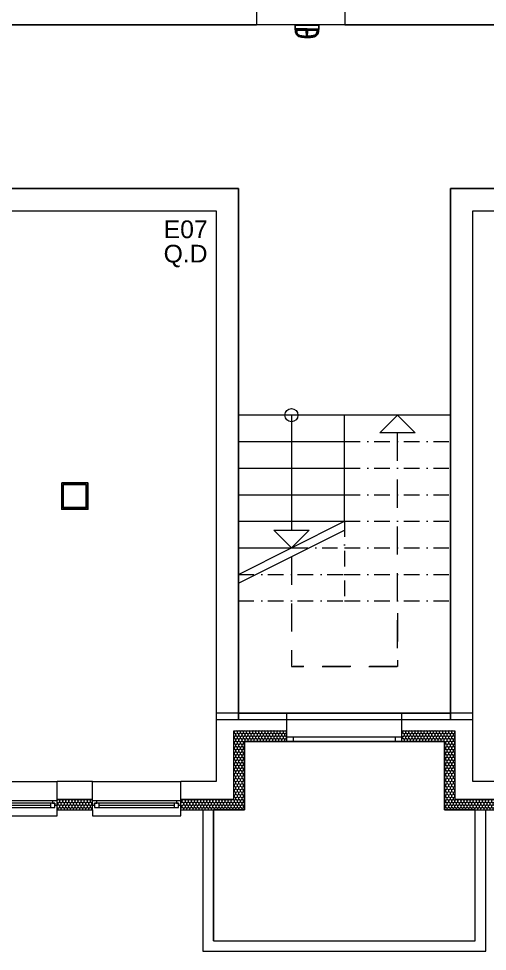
# Model space of a CAD drawing. Header units: feet. Extents: x 2566339 to 2624673, y -122443 to -81443.
# Drawn here: x 2587415 to 2592716, y -110479 to -99938 of the extents above; entities that cross this region are included whole.
import ezdxf

# ---------------------------------------------------------------- set-up
doc = ezdxf.new("R2010")
doc.units = ezdxf.units.FT
doc.header["$MEASUREMENT"] = 0
doc.linetypes.add('Dot & Dashed', pattern=[335.138881, 176.388884, -88.194442, 0, -70.555556])
doc.linetypes.add('Long Dashed', pattern=[529.166651, 317.499995, -211.666656])
for name, color, linetype in [('00E-Ndriqimi elektrike', 5, 'Continuous'), ('Exterior walls', 7, 'Continuous'), ('Shell - Roof', 7, 'Continuous')]:
    doc.layers.add(name, color=color, linetype=linetype)
for name, color, linetype, lineweight, true_color in [('ARCHICAD Doors_Pen_No__82', 7, 'Continuous', 5, 0xaaaaaa), ('ARCHICAD Windows_Pen_No__82', 7, 'Continuous', 5, 0xaaaaaa), ('Dimensioning - General_Pen_No__82', 7, 'Continuous', 5, 0xaaaaaa), ('Exterior walls_Pen_No__82', 7, 'Continuous', 5, 0xaaaaaa), ('Shell - Roof_Pen_No__82', 7, 'Continuous', 5, 0xaaaaaa), ('Text blocks_Pen_No__82', 7, 'Continuous', 5, 0xaaaaaa)]:
    doc.layers.add(name, color=color, linetype=linetype, lineweight=lineweight, true_color=true_color)
doc.layers.add('Shell - Roof_Pen_No__1', color=7, linetype='Continuous', lineweight=5)
doc.layers.add('Structural - Bearing_Pen_No__1', color=7, linetype='Continuous', lineweight=5)
doc.styles.add('GENERATED_STYLE_1', font='arial.ttf')
pattern_1 = [(90, (2247653.822, -76424.967), (-34.641016, 0), [20, -40]), (90, (2247636.502, -76394.967), (-34.641016, 0), [20, -40]), (150, (2247653.822, -76404.967), (17.320508, 30), [20, -40]), (150, (2247619.18, -76404.967), (17.320508, 30), [20, -40]), (210, (2247653.822, -76424.967), (-17.320508, 30), [20, -40]), (210, (2247619.18, -76424.967), (-17.320508, 30), [20, -40])]

# ---------------------------------------------------------------- blocks, each defined once
blk = doc.blocks.new('Window 22')
at = {"layer": 'ARCHICAD Windows_Pen_No__82', "color": 253, "linetype": 'Continuous', "lineweight": 5, "true_color": 0xaaaaaa}
for p, q in [((-650, 270), (650, 270)), ((-650, 70), (-650, 270)), ((650, 70), (650, 270)), ((-650, 0), (-650, 70)), ((-650, 0), (-575, 0)), ((-650, -50), (-650, 0)), ((-650, -50), (-650, 0)), ((-575, 0), (-575, -50)), ((-575, 0), (575, 0)), ((575, -50), (575, 0)), ((575, 0), (650, 0)), ((650, 0), (650, 70)), ((650, -50), (650, 0)), ((650, -50), (650, 0)), ((-650, -50), (650, -50)), ((-575, -50), (-650, -50)), ((575, -50), (-575, -50)), ((650, -50), (575, -50))]:
    blk.add_line(p, q, dxfattribs=at)
blk = doc.blocks.new('Wall_1', base_point=(2589970, -108109))
at = {"layer": 'Exterior walls_Pen_No__82', "linetype": 'Continuous', "lineweight": 5, "true_color": 0xaaaaaa}
h = blk.add_hatch(dxfattribs=at)
h.set_pattern_fill('STYROFOAM_SM_INSULATION', color=253, style=0, pattern_type=2)
h.set_pattern_definition(pattern_1)
h.paths.add_polyline_path([(2590448, -107989), (2589850, -107989), (2589970, -108109), (2590448, -108109)])
h = blk.add_hatch(dxfattribs=at)
h.set_pattern_fill('STYROFOAM_SM_INSULATION', color=253, style=0, pattern_type=2)
h.set_pattern_definition(pattern_1)
h.paths.add_polyline_path([(2592350, -107989), (2591748, -107989), (2591748, -108109), (2592230, -108109)])
at = {"layer": 'Exterior walls_Pen_No__82', "color": 253, "linetype": 'Continuous', "lineweight": 5, "true_color": 0xaaaaaa}
for p, q in [((2590448, -107989), (2590448, -107789)), ((2591748, -107989), (2591748, -107789)), ((2589850, -107989), (2590448, -107989)), ((2590448, -108059), (2590448, -107989)), ((2591748, -107989), (2592350, -107989)), ((2591748, -108059), (2591748, -107989)), ((2590448, -108109), (2590448, -108059)), ((2591748, -108109), (2591748, -108059))]:
    blk.add_line(p, q, dxfattribs=at)
at = {"layer": 'Exterior walls_Pen_No__82', "color": 253, "linetype": 'Continuous', "lineweight": 5, "true_color": 0xaaaaaa, "flags": 128}
for points in [[(2590448, -107789), (2589650, -107789)], [(2592550, -107789), (2591748, -107789)], [(2589970, -108109), (2590448, -108109)], [(2591748, -108109), (2592230, -108109)]]:
    blk.add_lwpolyline(points, dxfattribs=at)
at = {"layer": 'ARCHICAD Windows_Pen_No__82', "color": 253, "linetype": 'Continuous', "lineweight": 5, "true_color": 0xaaaaaa, "xscale": -1, "zscale": 1000}
blk.add_blockref('Window 22', (2591098, -108059), dxfattribs=at)
blk = doc.blocks.new('Window 22_5')
at = {"layer": 'ARCHICAD Windows_Pen_No__82', "color": 253, "linetype": 'Continuous', "lineweight": 5, "true_color": 0xaaaaaa}
for p, q in [((-500, 50), (-500, 120)), ((-500, 120), (500, 120)), ((500, 120), (500, 50)), ((-500, 50), (-500, 0)), ((-500, 0), (-475, 0)), ((-500, 0), (-500, -50)), ((-500, 0), (-500, -50)), ((-475, 25), (-425, 25)), ((-475, -25), (-475, 25)), ((-475, 0), (-475, -25)), ((-425, 25), (425, 25)), ((-425, 25), (-425, -25)), ((-425, 25), (425, 25)), ((-425, 0), (425, 0)), ((425, -25), (425, 25)), ((425, 25), (475, 25)), ((475, 25), (475, -25)), ((475, -25), (475, 0)), ((475, 0), (500, 0)), ((500, 50), (500, 0)), ((500, 0), (500, -50)), ((500, 0), (500, -50)), ((-450, -50), (-500, -50)), ((-500, -50), (-500, -70)), ((-500, -70), (-500, -270)), ((-475, -25), (-450, -25)), ((-425, -25), (-475, -25)), ((-450, -25), (-450, -50)), ((450, -50), (-450, -50)), ((425, -25), (-425, -25)), ((475, -25), (425, -25)), ((450, -50), (450, -25)), ((450, -25), (475, -25)), ((500, -50), (450, -50)), ((500, -50), (500, -70)), ((500, -70), (500, -270)), ((-500, -270), (500, -270))]:
    blk.add_line(p, q, dxfattribs=at)
blk = doc.blocks.new('Wall_14', base_point=(2586130, -108879))
at = {"layer": 'Exterior walls_Pen_No__82', "linetype": 'Continuous', "lineweight": 5, "true_color": 0xaaaaaa}
h = blk.add_hatch(dxfattribs=at)
h.set_pattern_fill('STYROFOAM_SM_INSULATION', color=253, style=0, pattern_type=2)
h.set_pattern_definition(pattern_1)
h.paths.add_polyline_path([(2586250, -108759), (2586130, -108879), (2586850, -108879), (2586850, -108829), (2586850, -108779), (2586850, -108759)])
h = blk.add_hatch(dxfattribs=at)
h.set_pattern_fill('STYROFOAM_SM_INSULATION', color=253, style=0, pattern_type=2)
h.set_pattern_definition(pattern_1)
h.paths.add_polyline_path([(2587850, -108779), (2587850, -108829), (2587850, -108879), (2588250, -108879), (2588250, -108829), (2588250, -108779), (2588250, -108759), (2587850, -108759)])
h = blk.add_hatch(dxfattribs=at)
h.set_pattern_fill('STYROFOAM_SM_INSULATION', color=253, style=0, pattern_type=2)
h.set_pattern_definition(pattern_1)
h.paths.add_polyline_path([(2589250, -108829), (2589250, -108879), (2589970, -108879), (2589850, -108759), (2589250, -108759), (2589250, -108779)])
at = {"layer": 'Exterior walls_Pen_No__82', "color": 253, "linetype": 'Continuous', "lineweight": 5, "true_color": 0xaaaaaa}
for p, q in [((2586850, -108759), (2586850, -108559)), ((2587850, -108759), (2587850, -108559)), ((2588250, -108759), (2588250, -108559)), ((2589250, -108759), (2589250, -108559)), ((2586250, -108759), (2586850, -108759)), ((2586850, -108779), (2586850, -108759)), ((2586850, -108829), (2586850, -108779)), ((2587850, -108759), (2588250, -108759)), ((2587850, -108779), (2587850, -108759)), ((2587850, -108829), (2587850, -108779)), ((2588250, -108779), (2588250, -108759)), ((2588250, -108829), (2588250, -108779)), ((2589250, -108759), (2589850, -108759)), ((2589250, -108779), (2589250, -108759)), ((2589250, -108829), (2589250, -108779)), ((2586850, -108879), (2586850, -108829)), ((2587850, -108879), (2587850, -108829)), ((2588250, -108879), (2588250, -108829)), ((2589250, -108879), (2589250, -108829))]:
    blk.add_line(p, q, dxfattribs=at)
at = {"layer": 'Exterior walls_Pen_No__82', "color": 253, "linetype": 'Continuous', "lineweight": 5, "true_color": 0xaaaaaa, "flags": 128}
for points in [[(2586850, -108559), (2586450, -108559)], [(2588250, -108559), (2587850, -108559)], [(2589650, -108559), (2589250, -108559)], [(2586130, -108879), (2586850, -108879)], [(2587850, -108879), (2588250, -108879)], [(2589250, -108879), (2589970, -108879)]]:
    blk.add_lwpolyline(points, dxfattribs=at)
at = {"layer": 'ARCHICAD Windows_Pen_No__82', "color": 253, "linetype": 'Continuous', "lineweight": 5, "true_color": 0xaaaaaa, "xscale": -1, "zscale": 1000, "rotation": 180}
for p in [(2587350, -108829), (2588750, -108829)]:
    blk.add_blockref('Window 22_5', p, dxfattribs=at)
blk = doc.blocks.new('Wall_15', base_point=(2589970, -108879))
at = {"layer": 'Exterior walls_Pen_No__82', "linetype": 'Continuous', "lineweight": 5, "true_color": 0xaaaaaa}
h = blk.add_hatch(dxfattribs=at)
h.set_pattern_fill('STYROFOAM_SM_INSULATION', color=253, style=0, pattern_type=2)
h.set_pattern_definition(pattern_1)
h.paths.add_polyline_path([(2589970, -108879), (2589970, -108109), (2589850, -107989), (2589850, -108759)])
at = {"layer": 'Exterior walls_Pen_No__82', "color": 253, "linetype": 'Continuous', "lineweight": 5, "true_color": 0xaaaaaa}
blk.add_line((2589850, -108759), (2589850, -107989), dxfattribs=at)
at = {"layer": 'Exterior walls_Pen_No__82', "color": 253, "linetype": 'Continuous', "lineweight": 5, "true_color": 0xaaaaaa, "flags": 128}
for points in [[(2589650, -107789), (2589650, -108559)], [(2589970, -108879), (2589970, -108109)]]:
    blk.add_lwpolyline(points, dxfattribs=at)
blk = doc.blocks.new('Wall_16', base_point=(2592230, -108109))
at = {"layer": 'Exterior walls_Pen_No__82', "linetype": 'Continuous', "lineweight": 5, "true_color": 0xaaaaaa}
h = blk.add_hatch(dxfattribs=at)
h.set_pattern_fill('STYROFOAM_SM_INSULATION', color=253, style=0, pattern_type=2)
h.set_pattern_definition(pattern_1)
h.paths.add_polyline_path([(2592230, -108109), (2592230, -108879), (2592350, -108759), (2592350, -107989)])
at = {"layer": 'Exterior walls_Pen_No__82', "color": 253, "linetype": 'Continuous', "lineweight": 5, "true_color": 0xaaaaaa}
blk.add_line((2592350, -107989), (2592350, -108759), dxfattribs=at)
at = {"layer": 'Exterior walls_Pen_No__82', "color": 253, "linetype": 'Continuous', "lineweight": 5, "true_color": 0xaaaaaa, "flags": 128}
for points in [[(2592550, -108559), (2592550, -107789)], [(2592230, -108109), (2592230, -108879)]]:
    blk.add_lwpolyline(points, dxfattribs=at)
blk = doc.blocks.new('Wall_17', base_point=(2592230, -108879))
at = {"layer": 'Exterior walls_Pen_No__82', "linetype": 'Continuous', "lineweight": 5, "true_color": 0xaaaaaa}
h = blk.add_hatch(dxfattribs=at)
h.set_pattern_fill('STYROFOAM_SM_INSULATION', color=253, style=0, pattern_type=2)
h.set_pattern_definition(pattern_1)
h.paths.add_polyline_path([(2592350, -108759), (2592230, -108879), (2593000, -108879), (2593000, -108829), (2593000, -108779), (2593000, -108759)])
h = blk.add_hatch(dxfattribs=at)
h.set_pattern_fill('STYROFOAM_SM_INSULATION', color=253, style=0, pattern_type=2)
h.set_pattern_definition(pattern_1)
h.paths.add_polyline_path([(2594000, -108779), (2594000, -108829), (2594000, -108879), (2594300, -108879), (2594300, -108829), (2594300, -108779), (2594300, -108759), (2594000, -108759)])
h = blk.add_hatch(dxfattribs=at)
h.set_pattern_fill('STYROFOAM_SM_INSULATION', color=253, style=0, pattern_type=2)
h.set_pattern_definition(pattern_1)
h.paths.add_polyline_path([(2595300, -108829), (2595300, -108879), (2596070, -108879), (2595950, -108759), (2595300, -108759), (2595300, -108779)])
at = {"layer": 'Exterior walls_Pen_No__82', "color": 253, "linetype": 'Continuous', "lineweight": 5, "true_color": 0xaaaaaa}
for p, q in [((2593000, -108759), (2593000, -108559)), ((2594000, -108759), (2594000, -108559)), ((2594300, -108759), (2594300, -108559)), ((2595300, -108759), (2595300, -108559)), ((2592350, -108759), (2593000, -108759)), ((2593000, -108779), (2593000, -108759)), ((2593000, -108829), (2593000, -108779)), ((2594000, -108759), (2594300, -108759)), ((2594000, -108779), (2594000, -108759)), ((2594000, -108829), (2594000, -108779)), ((2594300, -108779), (2594300, -108759)), ((2594300, -108829), (2594300, -108779)), ((2595300, -108759), (2595950, -108759)), ((2595300, -108779), (2595300, -108759)), ((2595300, -108829), (2595300, -108779)), ((2593000, -108879), (2593000, -108829)), ((2594000, -108879), (2594000, -108829)), ((2594300, -108879), (2594300, -108829)), ((2595300, -108879), (2595300, -108829))]:
    blk.add_line(p, q, dxfattribs=at)
at = {"layer": 'Exterior walls_Pen_No__82', "color": 253, "linetype": 'Continuous', "lineweight": 5, "true_color": 0xaaaaaa, "flags": 128}
for points in [[(2593000, -108559), (2592550, -108559)], [(2594300, -108559), (2594000, -108559)], [(2595750, -108559), (2595300, -108559)], [(2592230, -108879), (2593000, -108879)], [(2594000, -108879), (2594300, -108879)], [(2595300, -108879), (2596070, -108879)]]:
    blk.add_lwpolyline(points, dxfattribs=at)
at = {"layer": 'ARCHICAD Windows_Pen_No__82', "color": 253, "linetype": 'Continuous', "lineweight": 5, "true_color": 0xaaaaaa, "xscale": -1, "zscale": 1000, "rotation": 180}
for p in [(2593500, -108829), (2594800, -108829)]:
    blk.add_blockref('Window 22_5', p, dxfattribs=at)
blk = doc.blocks.new('Wall_20', base_point=(2592550, -107859))
at = {"layer": 'Exterior walls_Pen_No__82', "color": 253, "linetype": 'Continuous', "lineweight": 5, "true_color": 0xaaaaaa, "flags": 128}
for points in [[(2592300, -101859), (2592300, -107859)], [(2592550, -107859), (2592550, -102109)], [(2592300, -107859), (2592550, -107859)]]:
    blk.add_lwpolyline(points, dxfattribs=at)
blk = doc.blocks.new('Storefront with Transom 22_3')
at = {"layer": 'ARCHICAD Doors_Pen_No__82', "color": 253, "linetype": 'Continuous', "lineweight": 5, "true_color": 0xaaaaaa}
for p, q in [((460, 0), (460, 920)), ((-500, 0), (-500, 170)), ((500, 0), (500, 170)), ((-500, -80), (-500, 0)), ((-500, 0), (-460, 0)), ((-500, -80), (-500, 0)), ((-500, -80), (-500, 0)), ((-460, 0), (-460, -80)), ((460, -80), (460, 0)), ((460, 0), (500, 0)), ((500, 0), (500, -80)), ((500, -80), (500, 0)), ((500, -80), (500, 0)), ((-460, -80), (-500, -80)), ((500, -80), (460, -80))]:
    blk.add_line(p, q, dxfattribs=at)
blk.add_arc((460, 0), 920, 90, 180, dxfattribs=at)
blk = doc.blocks.new('Wall_21', base_point=(2592550, -102109))
at = {"layer": 'Exterior walls_Pen_No__82', "color": 253, "linetype": 'Continuous', "lineweight": 5, "true_color": 0xaaaaaa}
for p, q in [((2596900, -101859), (2596900, -101939)), ((2597900, -101859), (2597900, -101939)), ((2596900, -101939), (2596900, -102109)), ((2597900, -101939), (2597900, -102109))]:
    blk.add_line(p, q, dxfattribs=at)
at = {"layer": 'Exterior walls_Pen_No__82', "color": 253, "linetype": 'Continuous', "lineweight": 5, "true_color": 0xaaaaaa, "flags": 128}
for points in [[(2596900, -101859), (2592300, -101859)], [(2598000, -101859), (2597900, -101859)], [(2602050, -101859), (2598250, -101859)], [(2592550, -102109), (2595750, -102109)], [(2596000, -102109), (2596900, -102109)], [(2597900, -102109), (2600250, -102109)], [(2600400, -102109), (2602050, -102109)]]:
    blk.add_lwpolyline(points, dxfattribs=at)
at = {"layer": 'ARCHICAD Doors_Pen_No__82', "color": 253, "linetype": 'Continuous', "lineweight": 5, "true_color": 0xaaaaaa, "xscale": -1, "zscale": 1000, "rotation": 180}
blk.add_blockref('Storefront with Transom 22_3', (2597400, -101939), dxfattribs=at)
blk = doc.blocks.new('Wall_27', base_point=(2589650, -107859))
at = {"layer": 'Exterior walls_Pen_No__82', "color": 253, "linetype": 'Continuous', "lineweight": 5, "true_color": 0xaaaaaa, "flags": 128}
for points in [[(2589900, -107859), (2589900, -101859)], [(2589650, -102109), (2589650, -107859)], [(2589650, -107859), (2589900, -107859)]]:
    blk.add_lwpolyline(points, dxfattribs=at)
blk = doc.blocks.new('Storefront with Transom 22_4')
at = {"layer": 'ARCHICAD Doors_Pen_No__82', "color": 253, "linetype": 'Continuous', "lineweight": 5, "true_color": 0xaaaaaa}
for p, q in [((460, 0), (460, 920)), ((-500, 0), (-500, -80)), ((-460, 0), (-500, 0)), ((-500, 0), (-500, -80)), ((-500, 0), (-500, -80)), ((-460, -80), (-460, 0)), ((460, 0), (460, -80)), ((500, 0), (460, 0)), ((500, -80), (500, 0)), ((500, 0), (500, -80)), ((500, 0), (500, -80)), ((-500, -80), (-460, -80)), ((-500, -80), (-500, -250)), ((460, -80), (500, -80)), ((500, -80), (500, -250))]:
    blk.add_line(p, q, dxfattribs=at)
blk.add_arc((460, 0), 920, 90, 180, dxfattribs=at)
blk = doc.blocks.new('Wall_28', base_point=(2589650, -102109))
at = {"layer": 'Exterior walls_Pen_No__82', "color": 253, "linetype": 'Continuous', "lineweight": 5, "true_color": 0xaaaaaa}
for p, q in [((2584300, -102029), (2584300, -101859)), ((2585300, -102029), (2585300, -101859)), ((2584300, -102109), (2584300, -102029)), ((2585300, -102109), (2585300, -102029))]:
    blk.add_line(p, q, dxfattribs=at)
at = {"layer": 'Exterior walls_Pen_No__82', "color": 253, "linetype": 'Continuous', "lineweight": 5, "true_color": 0xaaaaaa, "flags": 128}
for points in [[(2583950, -101859), (2580150, -101859)], [(2584300, -101859), (2584200, -101859)], [(2589900, -101859), (2585300, -101859)], [(2580150, -102109), (2581800, -102109)], [(2581950, -102109), (2584300, -102109)], [(2585300, -102109), (2586200, -102109)], [(2586450, -102109), (2589650, -102109)]]:
    blk.add_lwpolyline(points, dxfattribs=at)
at = {"layer": 'ARCHICAD Doors_Pen_No__82', "color": 253, "linetype": 'Continuous', "lineweight": 5, "true_color": 0xaaaaaa, "zscale": 1000, "rotation": 180}
blk.add_blockref('Storefront with Transom 22_4', (2584800, -102109), dxfattribs=at)
blk = doc.blocks.new('Wall_35', base_point=(2598050, -100009))
at = {"layer": 'Exterior walls_Pen_No__82', "color": 253, "linetype": 'Continuous', "lineweight": 5, "true_color": 0xaaaaaa}
for p, q in [((2590106, -99839), (2590106, -100009)), ((2591106, -99839), (2591106, -100009))]:
    blk.add_line(p, q, dxfattribs=at)
at = {"layer": 'Exterior walls_Pen_No__82', "color": 253, "linetype": 'Continuous', "lineweight": 5, "true_color": 0xaaaaaa, "flags": 128}
for points in [[(2585300, -100009), (2590106, -100009)], [(2591106, -100009), (2596900, -100009)]]:
    blk.add_lwpolyline(points, dxfattribs=at)
at = {"layer": 'ARCHICAD Doors_Pen_No__82', "color": 253, "linetype": 'Continuous', "lineweight": 5, "true_color": 0xaaaaaa, "zscale": 1000}
blk.add_blockref('Storefront with Transom 22_4', (2590606, -99759), dxfattribs=at)
blk = doc.blocks.new('Polyline_1', base_point=(2590500, -106019))
at = {"layer": 'Shell - Roof_Pen_No__1', "color": 7, "linetype": 'Continuous', "lineweight": 5}
for p, q in [((2591700, -104419), (2591500, -104619)), ((2591700, -104419), (2591900, -104619)), ((2591900, -104619), (2591500, -104619))]:
    blk.add_line(p, q, dxfattribs=at)
at = {"layer": 'Shell - Roof_Pen_No__82', "color": 253, "linetype": 'Long Dashed', "lineweight": 5, "true_color": 0xaaaaaa, "flags": 128}
blk.add_lwpolyline([(2590500, -106019), (2590500, -107259), (2591700, -107259), (2591700, -104619)], dxfattribs=at)
blk = doc.blocks.new('Polyline_2', base_point=(2590500, -104419))
at = {"layer": 'Shell - Roof_Pen_No__1', "color": 7, "linetype": 'Continuous', "lineweight": 5}
for p, q in [((2590500, -105919), (2590300, -105719)), ((2590300, -105719), (2590700, -105719)), ((2590500, -105919), (2590700, -105719))]:
    blk.add_line(p, q, dxfattribs=at)
at = {"layer": 'Shell - Roof_Pen_No__82', "color": 253, "linetype": 'Continuous', "lineweight": 5, "true_color": 0xaaaaaa, "flags": 128}
blk.add_lwpolyline([(2590500, -104419), (2590500, -105719)], dxfattribs=at)
blk = doc.blocks.new('VT-8624W-SQ 24W')
for points in [[(-148, 148), (148, 148), (148, -148), (-148, -148)], [(-130, 130), (130, 130), (130, -130), (-130, -130)]]:
    blk.add_lwpolyline(points, close=True)
blk = doc.blocks.new('Trup ndriques LED 1x12W per montim ne mure mbi derë te baneses')
at = {"layer": '00E-Ndriqimi elektrike', "linetype": 'Continuous', "lineweight": -3}
for points in [[(-3, 146), (-50, 144), (-55, 144), (-60, 144), (-66, 142), (-70, 142), (-76, 141), (-81, 141), (-87, 140), (-91, 139), (-97, 137), (-101, 136), (-106, 133), (-111, 132), (-115, 129), (-119, 126), (-123, 124), (-127, 121), (-131, 115), (-135, 110), (-138, 106), (-141, 100), (-143, 94), (-144, 91), (-144, 87), (-145, 84), (-146, 80), (-148, 76), (-148, 72), (-149, 67), (-149, 64), (-150, 59), (-150, 55), (-151, 50), (-151, 46), (-152, 41), (-152, 36), (-152, 32), (-153, 27), (-153, 22), (-153, 18), (-153, 13), (-155, 10), (-155, 5), (-155, 1), (-155, -4), (-153, -7), (-153, -12), (-153, -18), (-153, -22), (-152, -28), (-152, -34), (-152, -40), (-151, -46), (-151, -51), (-150, -57), (-149, -63), (-149, -67), (-148, -72), (-146, -77), (-146, -81), (-145, -85), (-144, -88), (-143, -92), (-142, -95), (-141, -99), (-140, -102), (-138, -104), (-136, -108), (-133, -112), (-129, -118), (-125, -122), (-120, -126), (-115, -130), (-112, -131), (-110, -132), (-106, -134), (-103, -136), (-99, -137), (-95, -138), (-90, -139), (-85, -139), (-81, -140), (-75, -141), (-69, -141), (-63, -142), (-60, -142), (-57, -142), (-53, -144), (-50, -144), (-3, -145), (-3, -122), (-1, -122), (0, -119), (0, -106), (-1, -104), (-3, -104), (-3, -102), (-1, -102), (0, -101), (0, -89), (-1, -88), (-3, -88), (-3, -87), (-1, -87), (0, -86), (0, -80), (-1, -79), (-3, -79), (-3, -78), (-1, -78), (0, -77), (0, -71), (-1, -70), (-3, -70), (-3, -69), (-1, -69), (0, -67), (0, -61), (-1, -61), (-3, -61), (-3, -58), (0, -58), (0, -57), (0, -55), (0, -54), (0, -46), (-1, -44), (0, -43), (0, 43), (-2, 46), (-3, 46), (-3, 48), (-1, 48), (0, 49), (0, 55), (0, 56), (0, 58), (0, 58), (-3, 58), (-3, 59), (-1, 61), (0, 61), (0, 80), (-1, 81), (-3, 81), (-3, 93), (-1, 93), (0, 93), (0, 100), (-1, 101), (-3, 101), (-3, 104), (-1, 104), (0, 106), (0, 121), (-1, 122), (-3, 122), (-3, 146)], [(-65, 10), (-65, 129), (-50, 144), (-50, 4), (-153, 2)], [(-57, 139), (-59, 139), (-62, 139), (-67, 139), (-72, 139), (-75, 138), (-78, 138), (-82, 137), (-85, 137), (-89, 136), (-93, 134), (-97, 133), (-101, 132), (-106, 130), (-111, 127), (-114, 126), (-118, 124), (-121, 122), (-123, 118), (-126, 116), (-128, 114), (-130, 110), (-133, 108), (-135, 102), (-137, 97), (-138, 93), (-140, 91), (-141, 87), (-142, 84), (-143, 79), (-144, 73), (-145, 67), (-145, 64), (-145, 62), (-146, 58), (-146, 55), (-148, 49), (-148, 43), (-149, 37), (-149, 31), (-149, 25), (-150, 18), (-150, 12), (-150, 5)], [(-66, 130), (-68, 130), (-72, 130), (-75, 130), (-78, 129), (-83, 127), (-89, 126), (-93, 125), (-98, 124), (-103, 123), (-106, 121), (-111, 118), (-113, 116), (-116, 114), (-119, 111), (-121, 109), (-123, 107), (-127, 101), (-130, 96), (-131, 91), (-134, 86), (-134, 84), (-135, 80), (-136, 77), (-137, 72), (-138, 66), (-138, 61), (-140, 57), (-140, 54), (-141, 50), (-141, 47), (-141, 42), (-142, 37), (-142, 33), (-143, 27), (-143, 22), (-143, 18), (-143, 12), (-143, 6)], [(-66, 129), (-68, 127), (-72, 127), (-75, 127), (-78, 126), (-83, 126), (-88, 125), (-93, 123), (-98, 122), (-103, 121), (-106, 118), (-110, 116), (-113, 114), (-115, 112), (-119, 109), (-121, 107), (-122, 104), (-126, 100), (-128, 94), (-130, 89), (-131, 85), (-133, 82), (-134, 79), (-134, 74), (-135, 70), (-136, 65), (-137, 59), (-137, 56), (-137, 52), (-138, 49), (-138, 46), (-140, 41), (-140, 36), (-140, 32), (-141, 28), (-141, 24), (-141, 19), (-141, 14), (-141, 7), (-142, 6), (-143, 6)], [(-67, 10), (-67, 130), (-57, 140), (-50, 144)], [(-3, 122), (-3, -19), (-3, -122)], [(-155, 5), (-151, 9), (-143, 9), (-141, 9)], [(-50, 4), (-52, 6), (-53, 7), (-55, 9), (-58, 9), (-149, 6), (-151, 5), (-152, 4), (-153, 1), (-153, -1), (-153, -3), (-151, -5), (-149, -5), (-69, -7), (-67, -7), (-66, -10), (-67, -125), (-70, -125), (-74, -124), (-77, -124), (-81, -123), (-87, -122), (-92, -121), (-97, -118), (-101, -117), (-105, -116), (-107, -115), (-110, -112), (-112, -111), (-115, -108), (-119, -104), (-121, -101), (-122, -99), (-125, -95), (-126, -92), (-128, -87), (-129, -82), (-130, -77), (-131, -71), (-133, -65), (-134, -59), (-135, -54), (-136, -48), (-136, -42), (-137, -36), (-137, -32), (-137, -27), (-137, -22), (-138, -19), (-138, -16), (-138, -12), (-138, -7), (-138, -6)], [(-153, 3), (-52, 6)], [(-141, 7), (-55, 10), (-52, 9), (-51, 7), (-50, 4)], [(-52, 101), (-54, 102), (-55, 101), (-58, 100), (-61, 96), (-62, 93), (-61, 92), (-59, 92), (-58, 93), (-54, 97), (-52, 101)], [(-3, 73), (0, 73)], [(-153, -2), (-50, -4)], [(-153, -3), (-52, -5)], [(-153, -5), (-151, -9), (-140, -9)], [(-57, -139), (-59, -139), (-62, -139), (-66, -139), (-69, -139), (-73, -138), (-77, -138), (-81, -137), (-85, -136), (-90, -136), (-93, -134), (-98, -132), (-103, -131), (-106, -130), (-111, -127), (-114, -125), (-118, -123), (-121, -121), (-125, -117), (-128, -114), (-130, -109), (-134, -104), (-135, -101), (-137, -99), (-138, -95), (-140, -91), (-141, -87), (-142, -82), (-143, -77), (-144, -72), (-145, -66), (-145, -61), (-146, -55), (-148, -49), (-148, -43), (-149, -37), (-149, -33), (-149, -27), (-150, -22), (-150, -18), (-150, -14), (-150, -11), (-150, -7), (-150, -5)], [(-140, -6), (-140, -10), (-140, -14), (-140, -19), (-140, -25), (-138, -31), (-138, -36), (-137, -42), (-137, -47), (-136, -51), (-136, -56), (-135, -62), (-134, -67), (-133, -73), (-131, -79), (-130, -85), (-129, -91), (-127, -95), (-125, -100), (-121, -104), (-118, -108), (-115, -110), (-112, -112), (-110, -115), (-107, -116), (-104, -118), (-100, -119), (-95, -121), (-89, -123), (-83, -124), (-77, -125), (-72, -126), (-66, -126), (-50, -144)], [(-68, -7), (-58, -7), (-53, -7), (-50, -4), (-50, -144)], [(-50, -4), (-51, -6), (-52, -7), (-55, -10), (-66, -10)], [(-52, -100), (-54, -101), (-57, -100), (-59, -99), (-61, -95), (-62, -93), (-61, -92), (-59, -92), (-57, -93), (-53, -96), (-52, -100)], [(0, -19), (-3, -19)], [(-3, -27), (0, -27)], [(-3, -28), (0, -28)], [(-3, -34), (0, -33)], [(-3, -37), (-2, -37), (-1, -36), (0, -35)], [(-3, -44), (-1, -44)], [(-3, -49), (0, -49)], [(-3, -54), (0, -54)], [(-3, -94), (0, -94)], [(-68, -126), (-68, -127), (-57, -139), (-54, -141), (-52, -144)]]:
    blk.add_lwpolyline(points, dxfattribs=at)

msp = doc.modelspace()

# ---------------------------------------------------------------- linework, layer by layer
at = {"layer": 'Exterior walls_Pen_No__82', "color": 253, "linetype": 'Continuous', "lineweight": 5, "true_color": 0xaaaaaa}
for p, q in [((2598000, -100009), (2584200, -100009)), ((2598000, -100009), (2584200, -100009)), ((2584200, -101859), (2589900, -101859)), ((2584200, -101859), (2589900, -101859)), ((2589900, -101859), (2589900, -107789)), ((2589900, -101859), (2589900, -107789)), ((2592300, -107789), (2592300, -101859)), ((2592300, -101859), (2598000, -101859)), ((2592300, -107789), (2592300, -101859)), ((2592300, -101859), (2598000, -101859)), ((2589900, -107789), (2592300, -107789)), ((2589900, -107789), (2592300, -107789)), ((2589500, -108879), (2589500, -110479)), ((2589620, -110359), (2589620, -108879)), ((2592580, -110359), (2592580, -108879)), ((2592700, -110479), (2592700, -108879)), ((2589620, -110359), (2592580, -110359)), ((2589500, -110479), (2592700, -110479))]:
    msp.add_line(p, q, dxfattribs=at)
at = {"layer": 'Shell - Roof_Pen_No__82', "color": 253, "linetype": 'Continuous', "lineweight": 5, "true_color": 0xaaaaaa}
for p, q in [((2591100, -105619), (2591100, -104419)), ((2589900, -104719), (2591100, -104719)), ((2589900, -105019), (2591100, -105019)), ((2589900, -105319), (2591100, -105319)), ((2589900, -105619), (2591100, -105619)), ((2589900, -106219), (2591100, -105619)), ((2589900, -106319), (2591100, -105719)), ((2589900, -105919), (2590511, -105919))]:
    msp.add_line(p, q, dxfattribs=at)
at = {"layer": 'Shell - Roof_Pen_No__82', "color": 253, "linetype": 'Dot & Dashed', "lineweight": 5, "true_color": 0xaaaaaa}
for p, q in [((2591100, -104719), (2592300, -104719)), ((2591100, -105019), (2592300, -105019)), ((2591100, -105319), (2592300, -105319)), ((2591100, -105619), (2592300, -105619)), ((2591100, -105619), (2591100, -106519)), ((2590511, -105919), (2591100, -105919)), ((2591100, -105919), (2592300, -105919)), ((2589900, -106219), (2591100, -106219)), ((2591100, -106219), (2592300, -106219)), ((2589900, -106519), (2591100, -106519)), ((2591100, -106519), (2592300, -106519))]:
    msp.add_line(p, q, dxfattribs=at)
at = {"layer": 'Shell - Roof_Pen_No__82', "color": 253, "linetype": 'Long Dashed', "lineweight": 5, "true_color": 0xaaaaaa}
for p, q in [((2591700, -106659), (2591700, -107259)), ((2591700, -107259), (2590520, -107259)), ((2589900, -107859), (2592300, -107859))]:
    msp.add_line(p, q, dxfattribs=at)
at = {"layer": 'Shell - Roof_Pen_No__82', "color": 253, "linetype": 'Continuous', "lineweight": 5, "true_color": 0xaaaaaa}
msp.add_lwpolyline([(2589900, -104419), (2589900, -107859), (2592300, -107859), (2592300, -104419)], close=True, dxfattribs=at)
msp.add_circle((2590500, -104419), 74.4, dxfattribs=at)
at = {"layer": 'Structural - Bearing_Pen_No__1', "color": 7, "linetype": 'Continuous', "lineweight": 5, "flags": 128}
msp.add_lwpolyline([(2589620, -110359), (2592580, -110359), (2592580, -108879), (2592230, -108879), (2592230, -108109), (2589970, -108109), (2589970, -108879), (2589620, -108879)], close=True, dxfattribs=at)

# ---------------------------------------------------------------- block references
at = {"layer": '00E-Ndriqimi elektrike', "ltscale": 0.015289, "xscale": 0.9245096010064542, "yscale": 0.9245096010064542, "zscale": 0.9245096010064542, "rotation": 89.33386968572626}
msp.add_blockref('Trup ndriques LED 1x12W per montim ne mure mbi derë te baneses', (2590677, -100009), dxfattribs=at)
at = {"layer": '00E-Ndriqimi elektrike'}
msp.add_blockref('VT-8624W-SQ 24W', (2588050, -105334), dxfattribs=at)
at = {"layer": 'Exterior walls', "color": 253, "lineweight": 5, "true_color": 0xaaaaaa}
for name, p in [('Wall_35', (2598050, -100009)), ('Wall_28', (2589650, -102109)), ('Wall_27', (2589650, -107859)), ('Wall_20', (2592550, -107859)), ('Wall_21', (2592550, -102109)), ('Wall_1', (2589970, -108109)), ('Wall_15', (2589970, -108879)), ('Wall_16', (2592230, -108109)), ('Wall_14', (2586130, -108879)), ('Wall_17', (2592230, -108879))]:
    msp.add_blockref(name, p, dxfattribs=at)
at = {"layer": 'Shell - Roof', "color": 253, "linetype": 'Continuous', "lineweight": 5, "true_color": 0xaaaaaa}
msp.add_blockref('Polyline_2', (2590500, -104419), dxfattribs=at)
at = {"layer": 'Shell - Roof', "color": 253, "linetype": 'Long Dashed', "lineweight": 5, "true_color": 0xaaaaaa}
msp.add_blockref('Polyline_1', (2590500, -106019), dxfattribs=at)

# ---------------------------------------------------------------- texts
at = {"layer": 'Dimensioning - General_Pen_No__82', "color": 253, "linetype": 'Continuous', "lineweight": 5, "true_color": 0xaaaaaa, "insert": (2589055, -102749), "char_height": 200, "attachment_point": 7, "style": 'GENERATED_STYLE_1'}
msp.add_mtext('\\A1;Q.D', dxfattribs=at)
at = {"layer": 'Text blocks_Pen_No__82', "color": 253, "linetype": 'Continuous', "lineweight": 5, "true_color": 0xaaaaaa, "insert": (2589056, -102219), "char_height": 200, "attachment_point": 1, "style": 'GENERATED_STYLE_1'}
msp.add_mtext('\\A1;E07', dxfattribs=at)

doc.saveas('drawing.dxf')
